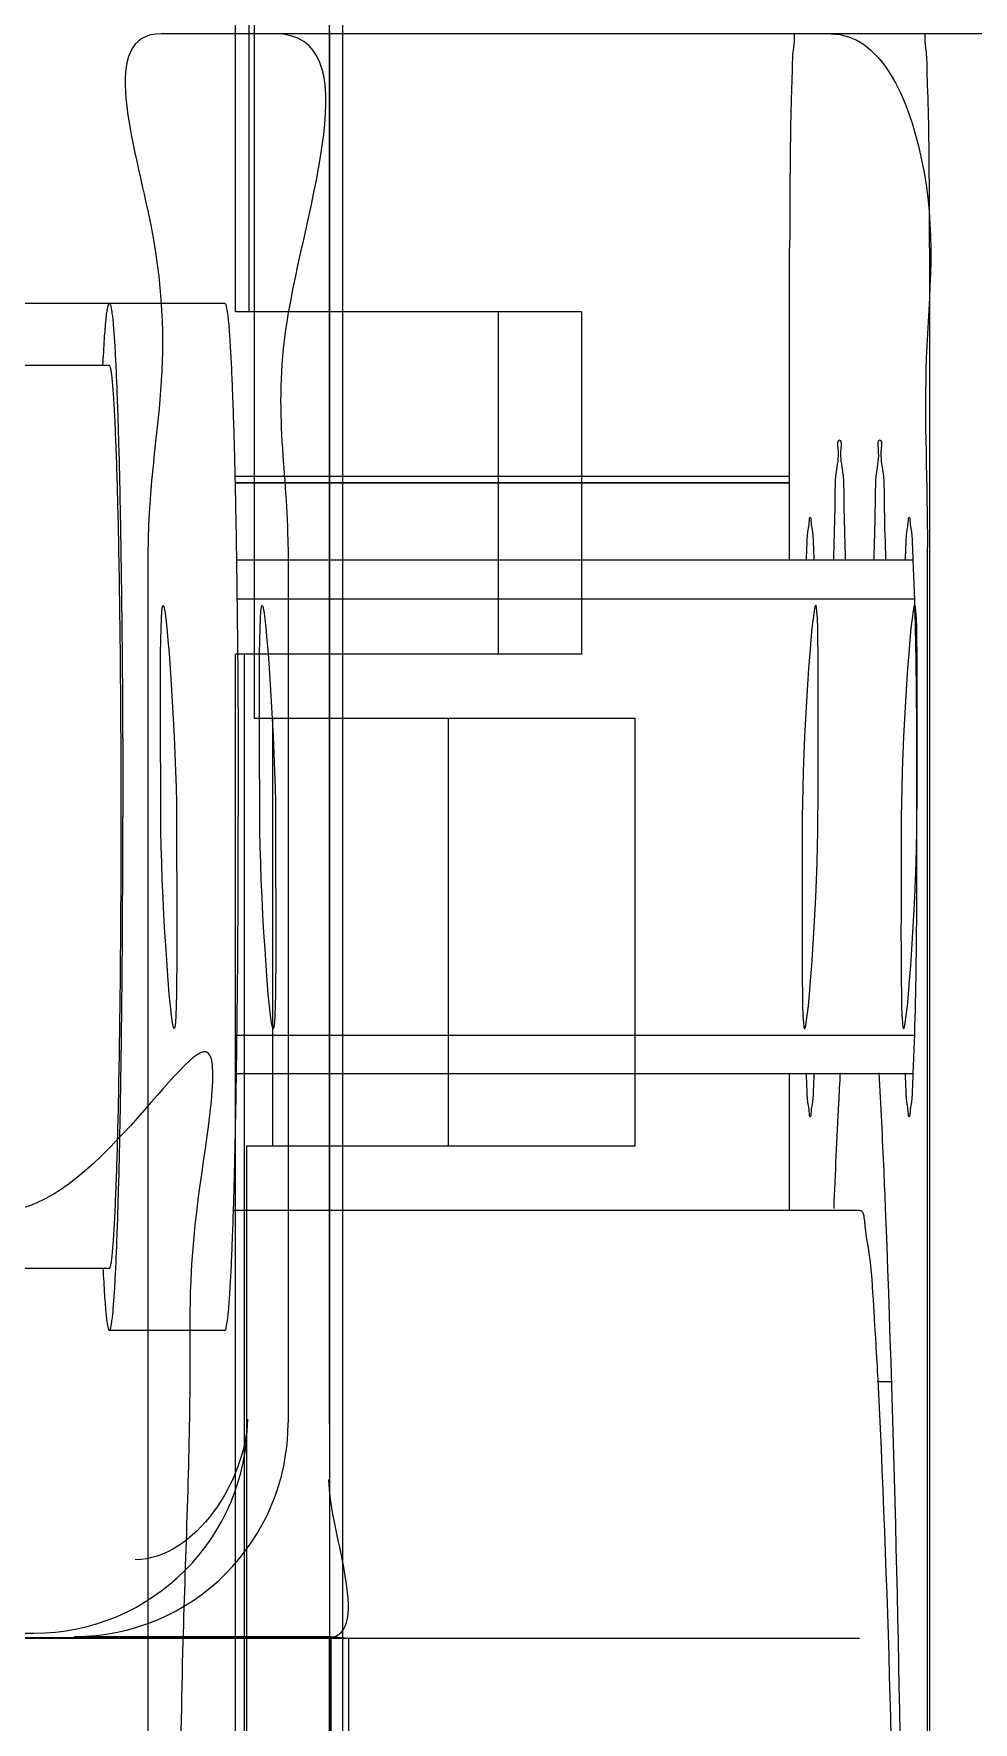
# Model space of a CAD drawing. Extents: x 59521 to 184406, y -1257 to 56672.
# Drawn here: x 74003.79 to 74025.75, y 10338.2 to 10377.66 of the extents above; entities that cross this region are included whole.
import ezdxf

# ---------------------------------------------------------------- set-up
doc = ezdxf.new("R2010")
doc.units = 0
doc.header["$MEASUREMENT"] = 0
doc.layers.get('0').update_dxf_attribs({"linetype": 'CONTINUOUS'})
doc.layers.add('00_BUW_DATUM', color=7, linetype='CONTINUOUS')
doc.layers.add('03-JI-ZHUN-XIAN', color=7, linetype='CONTINUOUS')

# ---------------------------------------------------------------- blocks, each defined once
blk = doc.blocks.new('hu88')
at = {"color": 87, "linetype": 'Continuous'}
for p, q in [((-184.673, -1067.553), (-184.673, -937.553)), ((-184.366, -1062.553), (-184.366, -941.553)), ((-198.396, -1060.053), (-198.396, -945.053)), ((-198.344, -952.053), (-198.344, -1053.053)), ((-180.129, -952.053), (-180.129, -1053.053)), ((-182.384, -954.553), (-182.384, -1050.553)), ((-182.174, -954.553), (-182.174, -1050.553)), ((-182.427, -1039.053), (-182.427, -965.053)), ((-184.824, -977.556), (-184.824, -1027.556)), ((-184.401, -1027.591), (-184.401, -977.591)), ((-184.359, -1027.553), (-184.359, -977.553)), ((-155.262, -1027.553), (-196.76, -1027.553)), ((-184.401, -1027.591), (-184.824, -1027.556)), ((-178.403, -1027.591), (-184.401, -1027.591)), ((-184.359, -1027.558), (-184.227, -1027.559)), ((-184.228, -1027.564), (-169.474, -1027.564)), ((-168.149, -1027.67), (-177.456, -1027.67)), ((-184.359, -1067.553), (-184.359, -1032.564)), ((-183.401, -1053.053), (-183.401, -1032.591)), ((-197.183, -1033.591), (-197.192, -1033.42)), ((-197.185, -1033.553), (-197.501, -1033.553)), ((-197.379, -1037.255), (-197.366, -1037.593)), ((-196.76, -1037.553), (-182.124, -1037.553)), ((-195.124, -1037.553), (-195.124, -1040.747)), ((-191.509, -1039.053), (-191.509, -1049.053)), ((-191.509, -1039.053), (-182.427, -1039.053)), ((-187.146, -1039.053), (-187.146, -1049.053)), ((-183.035, -1049.053), (-183.035, -1039.053)), ((-182.207, -1041.647), (-198.042, -1041.647)), ((-182.61, -1049.053), (-191.509, -1049.053)), ((-182.61, -1066.553), (-182.61, -1049.053)), ((-190.26, -1058.553), (-190.26, -1050.553)), ((-190.26, -1050.553), (-182.174, -1050.553)), ((-188.313, -1058.553), (-188.313, -1050.553)), ((-182.207, -1051.847), (-198.042, -1051.847)), ((-195.124, -1052.747), (-195.124, -1060.053)), ((-182.161, -1054.553), (-195.124, -1054.553)), ((-182.157, -1054.715), (-195.124, -1054.715)), ((-190.26, -1058.553), (-182.174, -1058.553)), ((-182.488, -1058.553), (-182.488, -1065.553)), ((-182.174, -1058.553), (-182.174, -1065.553)), ((-233.253, -1065.053), (-195.255, -1065.053)), ((-195.255, -1065.053), (-180.443, -1065.053))]:
    blk.add_line(p, q, dxfattribs=at)
blk.add_arc((-177.455, -1032.67), 4.999, 90.0104, 180.0058, dxfattribs=at)
for centre, major_axis, ratio, start_param, end_param in [((-182.825, -1027.556), (2, 0), 0.002189, 2.445038, 3.167773), ((-178.403, -1032.591), (0, 5), 0.999655, 0, 1.570796)]:
    blk.add_ellipse(centre, major_axis=major_axis, ratio=ratio, start_param=start_param, end_param=end_param, dxfattribs=at)
for points, knots in [([(-176.767, -967.553), (-178.213, -967.553), (-181.426, -963.582), (-181.117, -970.842), (-181.018, -974.46), (-180.906, -979.567), (-180.829, -984.499), (-180.763, -990.553), (-180.722, -997.576), (-180.715, -1004.964), (-180.745, -1011.971), (-180.795, -1017.991), (-180.87, -1023.058), (-180.938, -1028.096), (-181.171, -1033.082), (-181.038, -1036.976), (-182.462, -1044.151), (-178.774, -1037.553), (-176.767, -1037.553)], [0, 0, 0, 0, 0.05044, 0.094985, 0.161729, 0.208494, 0.266121, 0.335965, 0.418951, 0.511411, 0.593648, 0.663348, 0.721648, 0.769866, 0.841134, 0.886547, 0.929968, 1, 1, 1, 1]), ([(-196.76, -1037.553), (-196.852, -1037.553), (-196.881, -1037.047), (-197.019, -1036.447), (-197.091, -1035.121), (-197.155, -1034.163), (-197.183, -1033.591)], [0, 0, 0, 0, 0.068774, 0.258888, 0.570632, 1, 1, 1, 1]), ([(-197.366, -1037.593), (-197.355, -1037.886), (-197.311, -1038.944), (-197.26, -1040.003), (-197.216, -1040.769)], [0, 0, 0, 0, 0.27617, 1, 1, 1, 1]), ([(-196.304, -1040.769), (-196.29, -1040.532), (-196.233, -1039.474), (-196.186, -1038.416), (-196.154, -1037.593)], [0, 0, 0, 0, 0.223445, 1, 1, 1, 1]), ([(-197.917, -1039.747), (-197.94, -1039.747), (-197.941, -1039.876), (-198.001, -1040.143), (-198, -1040.494), (-198.011, -1040.741)], [0, 0, 0, 0, 0.068133, 0.258817, 1, 1, 1, 1]), ([(-197.823, -1040.741), (-197.834, -1040.494), (-197.833, -1040.143), (-197.892, -1039.876), (-197.894, -1039.747), (-197.917, -1039.747)], [0, 0, 0, 0, 0.741183, 0.931867, 1, 1, 1, 1]), ([(-195.603, -1039.747), (-195.626, -1039.747), (-195.628, -1039.876), (-195.687, -1040.143), (-195.687, -1040.494), (-195.697, -1040.741)], [0, 0, 0, 0, 0.068133, 0.258817, 1, 1, 1, 1]), ([(-195.509, -1040.741), (-195.52, -1040.494), (-195.519, -1040.143), (-195.579, -1039.876), (-195.58, -1039.747), (-195.603, -1039.747)], [0, 0, 0, 0, 0.741183, 0.931867, 1, 1, 1, 1]), ([(-197.734, -1046.747), (-197.734, -1045.096), (-197.658, -1038.493), (-198.1, -1045.093), (-198.1, -1046.747)], [0, 0, 0, 0, 0.499517, 1, 1, 1, 1]), ([(-195.42, -1046.747), (-195.42, -1045.096), (-195.345, -1038.493), (-195.786, -1045.093), (-195.786, -1046.747)], [0, 0, 0, 0, 0.499517, 1, 1, 1, 1]), ([(-183.105, -1046.747), (-183.105, -1045.096), (-183.181, -1038.493), (-182.739, -1045.093), (-182.739, -1046.747)], [0, 0, 0, 0, 0.499517, 1, 1, 1, 1]), ([(-180.792, -1046.747), (-180.792, -1045.096), (-180.867, -1038.493), (-180.425, -1045.093), (-180.425, -1046.747)], [0, 0, 0, 0, 0.499517, 1, 1, 1, 1]), ([(-198.1, -1046.747), (-198.1, -1048.398), (-198.176, -1055), (-197.734, -1048.401), (-197.734, -1046.747)], [0, 0, 0, 0, 0.499517, 1, 1, 1, 1]), ([(-195.786, -1046.747), (-195.786, -1048.398), (-195.862, -1055), (-195.42, -1048.401), (-195.42, -1046.747)], [0, 0, 0, 0, 0.499517, 1, 1, 1, 1]), ([(-182.739, -1046.747), (-182.739, -1048.398), (-182.663, -1055), (-183.105, -1048.401), (-183.105, -1046.747)], [0, 0, 0, 0, 0.499517, 1, 1, 1, 1]), ([(-180.425, -1046.747), (-180.425, -1048.398), (-180.35, -1055), (-180.792, -1048.401), (-180.792, -1046.747)], [0, 0, 0, 0, 0.499517, 1, 1, 1, 1]), ([(-198.011, -1052.752), (-198, -1053), (-198.001, -1053.351), (-197.941, -1053.618), (-197.94, -1053.747), (-197.917, -1053.747)], [0, 0, 0, 0, 0.741183, 0.931867, 1, 1, 1, 1]), ([(-197.917, -1053.747), (-197.894, -1053.747), (-197.892, -1053.618), (-197.833, -1053.351), (-197.834, -1053), (-197.823, -1052.752)], [0, 0, 0, 0, 0.068133, 0.258817, 1, 1, 1, 1]), ([(-197.371, -1052.754), (-197.364, -1053.144), (-197.335, -1053.807), (-197.35, -1054.751), (-197.235, -1055.161), (-197.295, -1055.553), (-197.231, -1055.553)], [0, 0, 0, 0, 0.416958, 0.733472, 0.931354, 1, 1, 1, 1]), ([(-197.231, -1055.553), (-197.167, -1055.553), (-197.227, -1055.161), (-197.113, -1054.751), (-197.128, -1053.807), (-197.098, -1053.144), (-197.091, -1052.754)], [0, 0, 0, 0, 0.068646, 0.266528, 0.583042, 1, 1, 1, 1]), ([(-196.429, -1052.754), (-196.422, -1053.144), (-196.392, -1053.807), (-196.407, -1054.751), (-196.293, -1055.161), (-196.353, -1055.553), (-196.289, -1055.553)], [0, 0, 0, 0, 0.416958, 0.733472, 0.931354, 1, 1, 1, 1]), ([(-196.289, -1055.553), (-196.225, -1055.553), (-196.285, -1055.161), (-196.17, -1054.751), (-196.186, -1053.807), (-196.156, -1053.144), (-196.149, -1052.754)], [0, 0, 0, 0, 0.068646, 0.266528, 0.583042, 1, 1, 1, 1]), ([(-195.697, -1052.752), (-195.687, -1053), (-195.687, -1053.351), (-195.628, -1053.618), (-195.626, -1053.747), (-195.603, -1053.747)], [0, 0, 0, 0, 0.741183, 0.931867, 1, 1, 1, 1]), ([(-195.603, -1053.747), (-195.58, -1053.747), (-195.579, -1053.618), (-195.519, -1053.351), (-195.52, -1053), (-195.509, -1052.752)], [0, 0, 0, 0, 0.068133, 0.258817, 1, 1, 1, 1]), ([(-196.083, -1065.053), (-197.272, -1065.053), (-198.732, -1061.487), (-198.181, -1057.661), (-198.344, -1054.526), (-198.344, -1053.053)], [0, 0, 0, 0, 0.281038, 0.651741, 1, 1, 1, 1]), ([(-183.401, -1053.053), (-183.401, -1054.792), (-182.589, -1057.927), (-185.35, -1065.053), (-183.087, -1065.053)], [0, 0, 0, 0, 0.434669, 1, 1, 1, 1]), ([(-180.443, -1065.053), (-178.936, -1065.053), (-181.263, -1058.308), (-180.129, -1055.548), (-180.129, -1053.053)], [0, 0, 0, 0, 0.376503, 1, 1, 1, 1]), ([(-198.396, -1060.053), (-198.396, -1060.691), (-198.388, -1061.865), (-198.374, -1063.264), (-198.335, -1064.146), (-198.334, -1064.639), (-198.278, -1064.854), (-198.298, -1065.053), (-198.265, -1065.053)], [0, 0, 0, 0, 0.382275, 0.706376, 0.830662, 0.923083, 0.980139, 1, 1, 1, 1]), ([(-195.255, -1065.053), (-195.222, -1065.053), (-195.242, -1064.854), (-195.186, -1064.639), (-195.185, -1064.146), (-195.146, -1063.264), (-195.132, -1061.865), (-195.124, -1060.691), (-195.124, -1060.053)], [0, 0, 0, 0, 0.019861, 0.076917, 0.169338, 0.293624, 0.617725, 1, 1, 1, 1]), ([(-174.182, -1076.553), (-175.942, -1076.553), (-179.099, -1075.686), (-182.646, -1072.491), (-184.5, -1067.901), (-184.366, -1064.428), (-184.366, -1062.553)], [0, 0, 0, 0, 0.269624, 0.473856, 0.712825, 1, 1, 1, 1])]:
    blk.add_open_spline(points, degree=3, knots=knots, dxfattribs=at)
for points in [[(-197.379, -967.851), (-197.823, -979.411), (-197.896, -1002.553), (-197.823, -1025.695), (-197.379, -1037.255)], [(-197.192, -1033.42), (-197.695, -1023.142), (-197.657, -1002.553), (-197.695, -981.964), (-197.192, -971.686)], [(-184.227, -1027.559), (-185.459, -1027.456), (-184.355, -1030.028), (-184.355, -1031.264)], [(-182.454, -1032.67), (-182.422, -1031.269), (-181.229, -1029.388), (-179.828, -1029.388)], [(-198.011, -1040.741), (-198.098, -1042.741), (-198.102, -1046.747), (-198.098, -1050.752), (-198.011, -1052.752)]]:
    blk.add_open_spline(points, degree=3, dxfattribs=at)
at = {"layer": '00_BUW_DATUM', "color": 87, "linetype": 'Continuous'}
for p, q in [((-181.922, -1034.747), (-179.223, -1034.747)), ((-179.223, -1036.197), (-176.724, -1036.197)), ((-198.011, -1040.747), (-182.194, -1040.747)), ((-198.011, -1052.747), (-182.194, -1052.747)), ((-179.223, -1057.297), (-174.41, -1057.297)), ((-181.922, -1058.747), (-176.91, -1058.747))]:
    blk.add_line(p, q, dxfattribs=at)
for points, knots in [([(-181.922, -1034.747), (-181.944, -1034.747), (-181.961, -1034.86), (-181.992, -1035.002), (-182.017, -1035.306), (-182.046, -1035.694), (-182.073, -1036.198), (-182.11, -1037.064), (-182.15, -1038.37), (-182.187, -1040.165), (-182.215, -1042.213), (-182.233, -1044.436), (-182.237, -1045.967), (-182.237, -1046.747)], [0, 0, 0, 0, 0.005449, 0.020052, 0.043995, 0.077101, 0.119068, 0.169501, 0.293764, 0.445136, 0.617813, 0.805166, 1, 1, 1, 1]), ([(-179.223, -1034.747), (-179.245, -1034.747), (-179.262, -1034.86), (-179.293, -1035.002), (-179.318, -1035.306), (-179.347, -1035.694), (-179.374, -1036.198), (-179.411, -1037.064), (-179.451, -1038.37), (-179.488, -1040.165), (-179.516, -1042.213), (-179.534, -1044.436), (-179.537, -1045.967), (-179.537, -1046.747)], [0, 0, 0, 0, 0.005449, 0.020052, 0.043995, 0.077101, 0.119068, 0.169501, 0.293764, 0.445136, 0.617813, 0.805166, 1, 1, 1, 1]), ([(-179.074, -1036.196), (-179.084, -1035.987), (-179.103, -1035.627), (-179.135, -1035.211), (-179.162, -1034.97), (-179.181, -1034.851), (-179.196, -1034.788), (-179.213, -1034.747), (-179.223, -1034.747)], [0, 0, 0, 0, 0.428648, 0.740167, 0.850555, 0.930252, 0.979358, 1, 1, 1, 1]), ([(-179.223, -1036.197), (-179.232, -1036.197), (-179.247, -1036.23), (-179.259, -1036.283), (-179.276, -1036.383), (-179.299, -1036.583), (-179.326, -1036.929), (-179.355, -1037.448), (-179.383, -1038.103), (-179.408, -1038.883), (-179.432, -1039.778), (-179.444, -1040.412), (-179.45, -1040.745)], [0, 0, 0, 0, 0.005572, 0.018699, 0.039979, 0.069449, 0.152635, 0.267187, 0.411479, 0.583435, 0.780562, 1, 1, 1, 1]), ([(-179.45, -1040.745), (-179.487, -1042.746), (-179.512, -1046.747), (-179.487, -1050.748), (-179.45, -1052.748)], [0, 0, 0, 0, 0.5, 1, 1, 1, 1]), ([(-181.922, -1058.747), (-181.944, -1058.747), (-181.961, -1058.634), (-181.992, -1058.492), (-182.017, -1058.188), (-182.046, -1057.8), (-182.073, -1057.295), (-182.11, -1056.43), (-182.15, -1055.123), (-182.187, -1053.329), (-182.215, -1051.28), (-182.233, -1049.058), (-182.237, -1047.527), (-182.237, -1046.747)], [0, 0, 0, 0, 0.005449, 0.020052, 0.043995, 0.077101, 0.119068, 0.169501, 0.293764, 0.445136, 0.617813, 0.805166, 1, 1, 1, 1]), ([(-179.223, -1058.747), (-179.245, -1058.747), (-179.262, -1058.634), (-179.293, -1058.492), (-179.318, -1058.188), (-179.347, -1057.8), (-179.374, -1057.295), (-179.411, -1056.43), (-179.451, -1055.123), (-179.488, -1053.329), (-179.516, -1051.28), (-179.534, -1049.058), (-179.537, -1047.527), (-179.537, -1046.747)], [0, 0, 0, 0, 0.005449, 0.020052, 0.043995, 0.077101, 0.119068, 0.169501, 0.293764, 0.445136, 0.617813, 0.805166, 1, 1, 1, 1]), ([(-179.45, -1052.748), (-179.444, -1053.082), (-179.432, -1053.716), (-179.408, -1054.611), (-179.383, -1055.391), (-179.355, -1056.046), (-179.326, -1056.565), (-179.299, -1056.911), (-179.276, -1057.111), (-179.259, -1057.211), (-179.247, -1057.263), (-179.232, -1057.297), (-179.223, -1057.297)], [0, 0, 0, 0, 0.219438, 0.416565, 0.58852, 0.732813, 0.847364, 0.930551, 0.960021, 0.981301, 0.994428, 1, 1, 1, 1]), ([(-179.074, -1057.298), (-179.084, -1057.506), (-179.103, -1057.867), (-179.135, -1058.283), (-179.162, -1058.523), (-179.181, -1058.643), (-179.196, -1058.706), (-179.213, -1058.747), (-179.223, -1058.747)], [0, 0, 0, 0, 0.428648, 0.740167, 0.850555, 0.930252, 0.979358, 1, 1, 1, 1])]:
    blk.add_open_spline(points, degree=3, knots=knots, dxfattribs=at)
at = {"layer": '03-JI-ZHUN-XIAN', "color": 87, "linetype": 'Continuous'}
blk.add_line((-195.124, -1054.553), (-182.161, -1054.553), dxfattribs=at)

msp = doc.modelspace()

# ---------------------------------------------------------------- block references
at = {"rotation": 180}
msp.add_blockref('hu88', (73826.333, 9312.606), dxfattribs=at)

doc.saveas('drawing.dxf')
